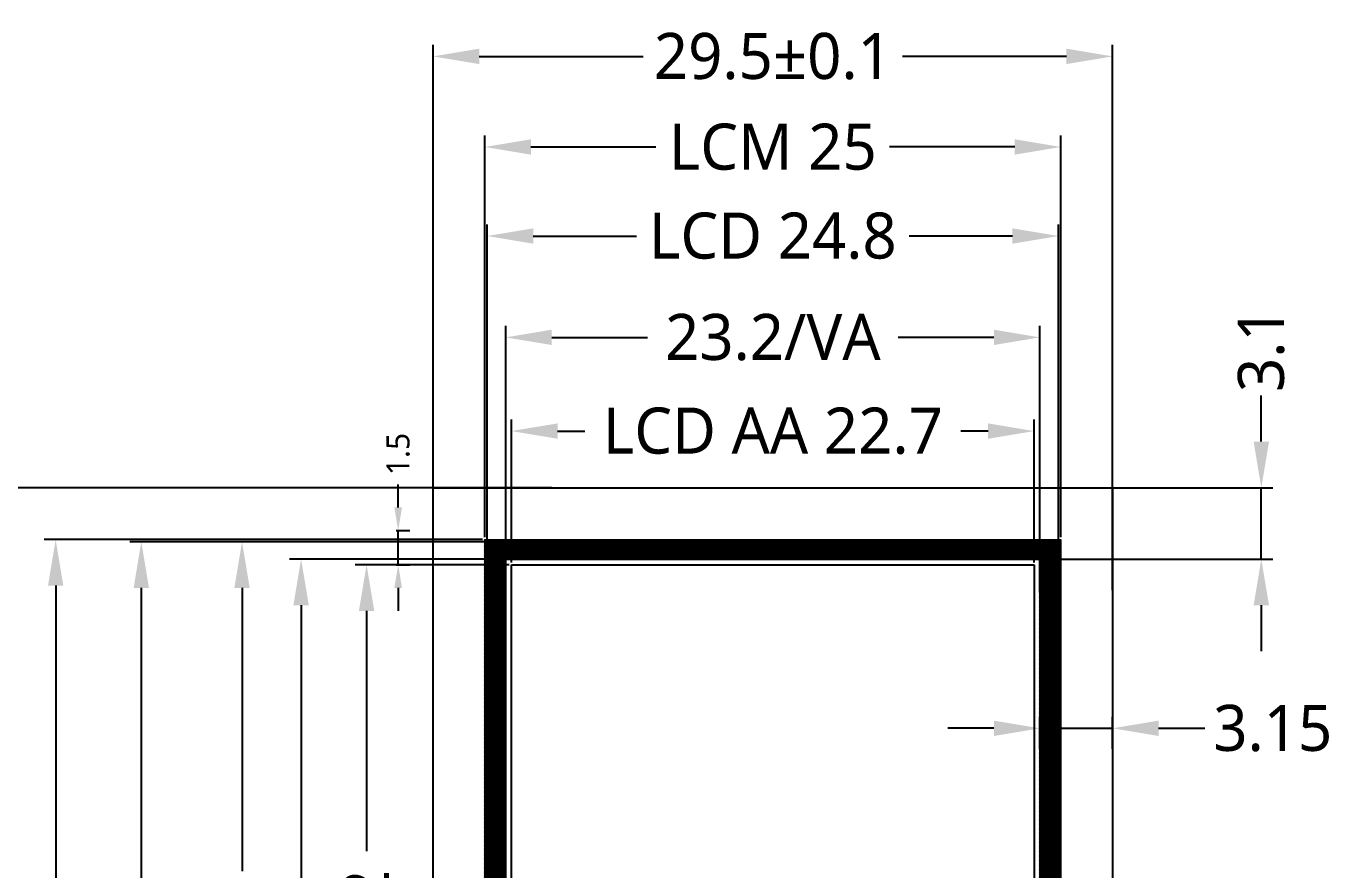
# Model space of a CAD drawing. Header units: millimetres. Extents: x 3150 to 3893, y 1403 to 2132.
# Drawn here: x 3330.7 to 3387.5, y 1622.5 to 1659.1 of the extents above; entities that cross this region are included whole.
import ezdxf

# ---------------------------------------------------------------- set-up
doc = ezdxf.new("R2010")
doc.units = ezdxf.units.MM
for name, color, linetype in [('1-标准图框', 40, 'Continuous'), ('2-BL', 3, 'Continuous'), ('3-LCD', 4, 'Continuous'), ('3-LCD-FPC', 40, 'Continuous'), ('6-标注', 7, 'Continuous')]:
    doc.layers.add(name, color=color, linetype=linetype)
doc.styles.add('宋体', font='')
doc.styles.get('宋体').set_extended_font_data('Microsoft YaHei')
doc.dimstyles.new('ZY-G1-0.1默认', dxfattribs={"dimtxt": 1, "dimasz": 1, "dimexe": 0.5, "dimexo": 0.1, "dimgap": 0.5, "dimtad": 0, "dimdsep": 46, "dimtxsty": '宋体', "dimcen": 2, "dimclrd": 7, "dimclre": 7, "dimclrt": 7, "dimadec": 0, "dimazin": 2, "dimtp": 0.1, "dimtm": 0.1, "dimtfac": 1, "dimtmove": 0, "dimatfit": 3, "dimfxl": 1, "dimtolj": 1, "dimarcsym": 0})
doc.dimstyles.new('ZY-G2-0.1默认', dxfattribs={"dimtxt": 2, "dimasz": 2, "dimexe": 0.5, "dimexo": 0.1, "dimgap": 0.5, "dimtad": 0, "dimdsep": 46, "dimtxsty": '宋体', "dimcen": 2, "dimclrd": 7, "dimclre": 7, "dimclrt": 7, "dimadec": 0, "dimazin": 2, "dimtp": 0.1, "dimtm": 0.1, "dimtfac": 1, "dimtmove": 0, "dimatfit": 3, "dimfxl": 1, "dimtolj": 1, "dimarcsym": 0})

# ---------------------------------------------------------------- blocks, each defined once
blk = doc.blocks.new('*D244')
at = {"layer": '6-标注', "color": 7, "lineweight": -2, "transparency": 16777216}
for p, q in [((3350.637, 1636.961), (3350.637, 1654.403)), ((3352.637, 1653.903), (3358.063, 1653.903)), ((3373.637, 1653.903), (3368.208, 1653.903)), ((3375.637, 1636.961), (3375.637, 1654.403))]:
    blk.add_line(p, q, dxfattribs=at)
at = {"layer": '6-标注', "color": 7, "transparency": 16777216}
for points in [[(3352.637, 1654.236), (3352.637, 1653.569), (3350.637, 1653.903)], [(3373.637, 1654.236), (3373.637, 1653.569), (3375.637, 1653.903)]]:
    blk.add_solid(points, dxfattribs=at)
at = {"layer": 'Defpoints', "color": 0, "transparency": 16777216}
for p in [(3375.637, 1653.903), (3350.637, 1636.861), (3375.637, 1636.861)]:
    blk.add_point(p, dxfattribs=at)
at = {"layer": '6-标注', "color": 7, "transparency": 16777216, "insert": (3363.135, 1653.903), "char_height": 2, "attachment_point": 5, "style": '宋体'}
blk.add_mtext('\\A1;LCM 25', dxfattribs=at)
blk = doc.blocks.new('*D248')
at = {"layer": '6-标注', "color": 7, "lineweight": -2, "transparency": 16777216}
for p, q in [((3350.737, 1636.861), (3350.737, 1650.537)), ((3375.537, 1636.861), (3375.537, 1650.537)), ((3352.737, 1650.037), (3357.223, 1650.037)), ((3373.537, 1650.037), (3369.05, 1650.037))]:
    blk.add_line(p, q, dxfattribs=at)
at = {"layer": '6-标注', "color": 7, "transparency": 16777216}
for points in [[(3352.737, 1650.37), (3352.737, 1649.704), (3350.737, 1650.037)], [(3373.537, 1650.37), (3373.537, 1649.704), (3375.537, 1650.037)]]:
    blk.add_solid(points, dxfattribs=at)
at = {"layer": 'Defpoints', "color": 0, "transparency": 16777216}
for p in [(3375.537, 1650.037), (3350.737, 1636.761), (3375.537, 1636.761)]:
    blk.add_point(p, dxfattribs=at)
at = {"layer": '6-标注', "color": 7, "transparency": 16777216, "insert": (3363.137, 1650.037), "char_height": 2, "attachment_point": 5, "style": '宋体'}
blk.add_mtext('\\A1;LCD 24.8', dxfattribs=at)
blk = doc.blocks.new('*D249')
at = {"layer": '6-标注', "color": 7, "lineweight": -2, "transparency": 16777216}
for p, q in [((3351.789, 1635.861), (3351.789, 1642.071)), ((3374.484, 1635.861), (3374.484, 1642.071)), ((3353.789, 1641.571), (3354.977, 1641.571)), ((3372.484, 1641.571), (3371.296, 1641.571))]:
    blk.add_line(p, q, dxfattribs=at)
at = {"layer": '6-标注', "color": 7, "transparency": 16777216}
for points in [[(3353.789, 1641.904), (3353.789, 1641.238), (3351.789, 1641.571)], [(3372.484, 1641.904), (3372.484, 1641.238), (3374.484, 1641.571)]]:
    blk.add_solid(points, dxfattribs=at)
at = {"layer": 'Defpoints', "color": 0, "transparency": 16777216}
for p in [(3374.484, 1641.571), (3351.789, 1635.761), (3374.484, 1635.761)]:
    blk.add_point(p, dxfattribs=at)
at = {"layer": '6-标注', "color": 7, "transparency": 16777216, "insert": (3363.137, 1641.571), "char_height": 2, "attachment_point": 5, "style": '宋体'}
blk.add_mtext('\\A1;LCD AA 22.7', dxfattribs=at)
blk = doc.blocks.new('*D250')
at = {"layer": '6-标注', "color": 7, "lineweight": -2, "transparency": 16777216}
for p, q in [((3350.637, 1636.761), (3335.219, 1636.761)), ((3335.719, 1634.761), (3335.719, 1621.792)), ((3335.719, 1590.241), (3335.719, 1603.209)), ((3353.237, 1588.241), (3335.219, 1588.241))]:
    blk.add_line(p, q, dxfattribs=at)
at = {"layer": '6-标注', "color": 7, "transparency": 16777216}
for points in [[(3335.385, 1634.761), (3336.052, 1634.761), (3335.719, 1636.761)], [(3335.385, 1590.241), (3336.052, 1590.241), (3335.719, 1588.241)]]:
    blk.add_solid(points, dxfattribs=at)
at = {"layer": 'Defpoints', "color": 0, "transparency": 16777216}
for p in [(3350.737, 1636.761), (3335.719, 1588.241), (3353.337, 1588.241)]:
    blk.add_point(p, dxfattribs=at)
at = {"layer": '6-标注', "color": 7, "transparency": 16777216, "insert": (3335.719, 1612.501), "char_height": 2, "attachment_point": 5, "rotation": 90, "style": '宋体'}
blk.add_mtext('\\A1;LCD TFT 48.52', dxfattribs=at)
blk = doc.blocks.new('*D251')
at = {"layer": '6-标注', "color": 7, "lineweight": -2, "transparency": 16777216}
for p, q in [((3351.689, 1635.761), (3344.999, 1635.761)), ((3345.499, 1633.761), (3345.499, 1623.335)), ((3345.499, 1595.041), (3345.499, 1605.467)), ((3351.689, 1593.041), (3344.999, 1593.041))]:
    blk.add_line(p, q, dxfattribs=at)
at = {"layer": '6-标注', "color": 7, "transparency": 16777216}
for points in [[(3345.165, 1633.761), (3345.832, 1633.761), (3345.499, 1635.761)], [(3345.165, 1595.041), (3345.832, 1595.041), (3345.499, 1593.041)]]:
    blk.add_solid(points, dxfattribs=at)
at = {"layer": 'Defpoints', "color": 0, "transparency": 16777216}
for p in [(3351.789, 1635.761), (3345.499, 1593.041), (3351.789, 1593.041)]:
    blk.add_point(p, dxfattribs=at)
at = {"layer": '6-标注', "color": 7, "transparency": 16777216, "insert": (3345.499, 1614.401), "char_height": 2, "attachment_point": 5, "rotation": 90, "style": '宋体'}
blk.add_mtext('\\A1;LCD AA 42.72', dxfattribs=at)
blk = doc.blocks.new('*D252')
at = {"layer": '6-标注', "color": 7, "lineweight": -2, "transparency": 16777216}
for p, q in [((3350.637, 1636.761), (3339.591, 1636.761)), ((3340.091, 1634.761), (3340.091, 1622.461)), ((3340.091, 1592.841), (3340.091, 1605.141)), ((3350.637, 1590.841), (3339.591, 1590.841))]:
    blk.add_line(p, q, dxfattribs=at)
at = {"layer": '6-标注', "color": 7, "transparency": 16777216}
for points in [[(3339.758, 1634.761), (3340.424, 1634.761), (3340.091, 1636.761)], [(3339.758, 1592.841), (3340.424, 1592.841), (3340.091, 1590.841)]]:
    blk.add_solid(points, dxfattribs=at)
at = {"layer": 'Defpoints', "color": 0, "transparency": 16777216}
for p in [(3340.091, 1636.761), (3350.737, 1636.761), (3350.737, 1590.841)]:
    blk.add_point(p, dxfattribs=at)
at = {"layer": '6-标注', "color": 7, "transparency": 16777216, "insert": (3340.091, 1613.801), "char_height": 2, "attachment_point": 5, "rotation": 90, "style": '宋体'}
blk.add_mtext('\\A1;LCD CF 45.92', dxfattribs=at)
blk = doc.blocks.new('*D246')
at = {"layer": '6-标注', "color": 7, "lineweight": -2, "transparency": 16777216}
for p, q in [((3346.871, 1638.256), (3346.871, 1639.256)), ((3346.789, 1637.256), (3347.371, 1637.256)), ((3346.871, 1635.761), (3346.871, 1637.256)), ((3346.789, 1635.761), (3347.371, 1635.761)), ((3346.871, 1634.761), (3346.871, 1633.761))]:
    blk.add_line(p, q, dxfattribs=at)
at = {"layer": '6-标注', "color": 7, "transparency": 16777216}
for points in [[(3346.704, 1638.256), (3347.037, 1638.256), (3346.871, 1637.256)], [(3346.704, 1634.761), (3347.037, 1634.761), (3346.871, 1635.761)]]:
    blk.add_solid(points, dxfattribs=at)
at = {"layer": 'Defpoints', "color": 0, "transparency": 16777216}
for p in [(3346.689, 1637.256), (3346.871, 1637.256), (3346.689, 1635.761)]:
    blk.add_point(p, dxfattribs=at)
at = {"layer": '6-标注', "color": 7, "transparency": 16777216, "insert": (3346.871, 1640.574), "char_height": 1, "attachment_point": 5, "rotation": 90, "style": '宋体'}
blk.add_mtext('\\A1;1.5', dxfattribs=at)
blk = doc.blocks.new('*D261')
at = {"layer": '3-LCD-FPC', "color": 7, "lineweight": -2, "transparency": 16777216}
for p, q in [((3350.537, 1636.861), (3331.5, 1636.861)), ((3332, 1634.861), (3332, 1619.168)), ((3332, 1589.541), (3332, 1605.234)), ((3350.537, 1587.541), (3331.5, 1587.541))]:
    blk.add_line(p, q, dxfattribs=at)
at = {"layer": '3-LCD-FPC', "color": 7, "transparency": 16777216}
for points in [[(3331.667, 1634.861), (3332.333, 1634.861), (3332, 1636.861)], [(3331.667, 1589.541), (3332.333, 1589.541), (3332, 1587.541)]]:
    blk.add_solid(points, dxfattribs=at)
at = {"layer": 'Defpoints', "color": 0, "transparency": 16777216}
for p in [(3350.637, 1636.861), (3332, 1587.541), (3350.637, 1587.541)]:
    blk.add_point(p, dxfattribs=at)
at = {"layer": '3-LCD-FPC', "color": 7, "transparency": 16777216, "insert": (3332, 1612.201), "char_height": 2, "attachment_point": 5, "rotation": 90, "style": '宋体'}
blk.add_mtext('\\A1;LCM 49.32', dxfattribs=at)
blk = doc.blocks.new('*D315')
at = {"layer": '3-LCD-FPC', "color": 7, "lineweight": -2, "transparency": 16777216}
for p, q in [((3348.387, 1634.658), (3348.387, 1658.335)), ((3377.887, 1634.658), (3377.887, 1658.335)), ((3350.387, 1657.835), (3357.502, 1657.835)), ((3375.887, 1657.835), (3368.771, 1657.835))]:
    blk.add_line(p, q, dxfattribs=at)
at = {"layer": '3-LCD-FPC', "color": 7, "transparency": 16777216}
for points in [[(3350.387, 1658.168), (3350.387, 1657.502), (3348.387, 1657.835)], [(3375.887, 1658.168), (3375.887, 1657.502), (3377.887, 1657.835)]]:
    blk.add_solid(points, dxfattribs=at)
at = {"layer": 'Defpoints', "color": 0, "transparency": 16777216}
for p in [(3377.887, 1657.835), (3348.387, 1634.558), (3377.887, 1634.558)]:
    blk.add_point(p, dxfattribs=at)
at = {"layer": '3-LCD-FPC', "color": 7, "transparency": 16777216, "insert": (3363.137, 1657.835), "char_height": 2, "attachment_point": 5, "style": '宋体'}
blk.add_mtext('\\A1;29.5±0.1', dxfattribs=at)
blk = doc.blocks.new('*D316')
at = {"layer": '3-LCD-FPC', "color": 7, "lineweight": -2, "transparency": 16777216}
for p, q in [((3353.549, 1639.111), (3327.162, 1639.111)), ((3327.662, 1637.111), (3327.662, 1618.576)), ((3327.662, 1587.291), (3327.662, 1605.826)), ((3353.549, 1585.291), (3327.162, 1585.291))]:
    blk.add_line(p, q, dxfattribs=at)
at = {"layer": '3-LCD-FPC', "color": 7, "transparency": 16777216}
for points in [[(3327.329, 1637.111), (3327.995, 1637.111), (3327.662, 1639.111)], [(3327.329, 1587.291), (3327.995, 1587.291), (3327.662, 1585.291)]]:
    blk.add_solid(points, dxfattribs=at)
at = {"layer": 'Defpoints', "color": 0, "transparency": 16777216}
for p in [(3327.662, 1639.111), (3353.649, 1639.111), (3353.649, 1585.291)]:
    blk.add_point(p, dxfattribs=at)
at = {"layer": '3-LCD-FPC', "color": 7, "transparency": 16777216, "insert": (3327.662, 1612.201), "char_height": 2, "attachment_point": 5, "rotation": 90, "style": '宋体'}
blk.add_mtext('\\A1;53.82±0.1', dxfattribs=at)
blk = doc.blocks.new('*D317')
at = {"layer": '3-LCD-FPC', "color": 7, "lineweight": -2, "transparency": 16777216}
for p, q in [((3374.734, 1627.772), (3374.734, 1629.167)), ((3377.887, 1627.772), (3377.887, 1629.167)), ((3372.734, 1628.667), (3370.734, 1628.667)), ((3374.734, 1628.667), (3377.887, 1628.667)), ((3379.887, 1628.667), (3381.887, 1628.667))]:
    blk.add_line(p, q, dxfattribs=at)
at = {"layer": '3-LCD-FPC', "color": 7, "transparency": 16777216}
for points in [[(3372.734, 1629.001), (3372.734, 1628.334), (3374.734, 1628.667)], [(3379.887, 1629.001), (3379.887, 1628.334), (3377.887, 1628.667)]]:
    blk.add_solid(points, dxfattribs=at)
at = {"layer": 'Defpoints', "color": 0, "transparency": 16777216}
for p in [(3377.887, 1628.667), (3374.734, 1627.672), (3377.887, 1627.672)]:
    blk.add_point(p, dxfattribs=at)
at = {"layer": '3-LCD-FPC', "color": 7, "transparency": 16777216, "insert": (3384.844, 1628.667), "char_height": 2, "attachment_point": 5, "style": '宋体'}
blk.add_mtext('\\A1;3.15', dxfattribs=at)
blk = doc.blocks.new('*D318')
at = {"layer": '3-LCD-FPC', "color": 7, "lineweight": -2, "transparency": 16777216}
for p, q in [((3384.345, 1641.111), (3384.345, 1643.111)), ((3373.733, 1639.111), (3384.845, 1639.111)), ((3384.345, 1636.011), (3384.345, 1639.111)), ((3373.733, 1636.011), (3384.845, 1636.011)), ((3384.345, 1634.011), (3384.345, 1632.011))]:
    blk.add_line(p, q, dxfattribs=at)
at = {"layer": '3-LCD-FPC', "color": 7, "transparency": 16777216}
for points in [[(3384.012, 1641.111), (3384.679, 1641.111), (3384.345, 1639.111)], [(3384.012, 1634.011), (3384.679, 1634.011), (3384.345, 1636.011)]]:
    blk.add_solid(points, dxfattribs=at)
at = {"layer": 'Defpoints', "color": 0, "transparency": 16777216}
for p in [(3373.633, 1639.111), (3384.345, 1639.111), (3373.633, 1636.011)]:
    blk.add_point(p, dxfattribs=at)
at = {"layer": '3-LCD-FPC', "color": 7, "transparency": 16777216, "insert": (3384.345, 1645.105), "char_height": 2, "attachment_point": 5, "rotation": 90, "style": '宋体'}
blk.add_mtext('\\A1;3.1', dxfattribs=at)
blk = doc.blocks.new('*D321')
at = {"layer": '3-LCD-FPC', "color": 7, "lineweight": -2, "transparency": 16777216}
for p, q in [((3351.539, 1634.556), (3351.539, 1646.138)), ((3374.734, 1634.556), (3374.734, 1646.138)), ((3353.539, 1645.638), (3357.695, 1645.638)), ((3372.734, 1645.638), (3368.578, 1645.638))]:
    blk.add_line(p, q, dxfattribs=at)
at = {"layer": '3-LCD-FPC', "color": 7, "transparency": 16777216}
for points in [[(3353.539, 1645.972), (3353.539, 1645.305), (3351.539, 1645.638)], [(3372.734, 1645.972), (3372.734, 1645.305), (3374.734, 1645.638)]]:
    blk.add_solid(points, dxfattribs=at)
at = {"layer": 'Defpoints', "color": 0, "transparency": 16777216}
for p in [(3374.734, 1645.638), (3351.539, 1634.456), (3374.734, 1634.456)]:
    blk.add_point(p, dxfattribs=at)
at = {"layer": '3-LCD-FPC', "color": 7, "transparency": 16777216, "insert": (3363.137, 1645.638), "char_height": 2, "attachment_point": 5, "style": '宋体'}
blk.add_mtext('\\A1;23.2/VA', dxfattribs=at)
blk = doc.blocks.new('*D322')
at = {"layer": '3-LCD-FPC', "color": 7, "lineweight": -2, "transparency": 16777216}
for p, q in [((3353.872, 1636.011), (3342.156, 1636.011)), ((3342.656, 1634.011), (3342.656, 1620.683)), ((3342.656, 1594.791), (3342.656, 1608.118)), ((3353.872, 1592.791), (3342.156, 1592.791))]:
    blk.add_line(p, q, dxfattribs=at)
at = {"layer": '3-LCD-FPC', "color": 7, "transparency": 16777216}
for points in [[(3342.323, 1634.011), (3342.99, 1634.011), (3342.656, 1636.011)], [(3342.323, 1594.791), (3342.99, 1594.791), (3342.656, 1592.791)]]:
    blk.add_solid(points, dxfattribs=at)
at = {"layer": 'Defpoints', "color": 0, "transparency": 16777216}
for p in [(3342.656, 1636.011), (3353.972, 1636.011), (3353.972, 1592.791)]:
    blk.add_point(p, dxfattribs=at)
at = {"layer": '3-LCD-FPC', "color": 7, "transparency": 16777216, "insert": (3342.656, 1614.401), "char_height": 2, "attachment_point": 5, "rotation": 90, "style": '宋体'}
blk.add_mtext('\\A1;43.22/VA', dxfattribs=at)

msp = doc.modelspace()

# ---------------------------------------------------------------- hatches: boundary and pattern name
at = {"layer": '2-BL'}
h = msp.add_hatch(dxfattribs=at)
h.set_pattern_fill('ANSI31', color=52, scale=0.008, angle=18)
h.set_pattern_definition([(63, (3249.457454, 824.609982), (-0.0226315657, 0.0115313587), [])])
h.paths.add_polyline_path([(3375.6365, 1636.8609), (3350.6365, 1636.8609), (3350.6365, 1590.0409), (3375.6365, 1590.0409)])
h.paths.add_polyline_path([(3351.539, 1592.7909), (3351.539, 1636.0109), (3374.734, 1636.0109), (3374.734, 1592.7909)], flags=16)

# ---------------------------------------------------------------- linework, layer by layer
at = {"layer": '1-标准图框', "color": 1}
msp.add_lwpolyline([(3348.3865, 1639.1109), (3377.8865, 1639.1109), (3377.8865, 1585.2909), (3348.3865, 1585.2909)], close=True, dxfattribs=at)
at = {"layer": '2-BL', "lineweight": 5}
for p, q in [((3350.6365, 1587.5409), (3350.6365, 1636.8609)), ((3350.6365, 1636.8609), (3375.6365, 1636.8609)), ((3375.6365, 1636.8609), (3375.6365, 1587.5409)), ((3375.134, 1636.4109), (3375.134, 1587.9409))]:
    msp.add_line(p, q, dxfattribs=at)
at = {"layer": '2-BL', "linetype": 'Continuous'}
for p, q in [((3351.139, 1636.4109), (3375.134, 1636.4109)), ((3351.139, 1587.9409), (3351.139, 1636.4109))]:
    msp.add_line(p, q, dxfattribs=at)
at = {"layer": '2-BL', "color": 5}
for p, q in [((3351.539, 1636.0109), (3374.734, 1636.0109)), ((3351.539, 1592.7909), (3351.539, 1636.0109)), ((3374.734, 1636.0109), (3374.734, 1592.7909))]:
    msp.add_line(p, q, dxfattribs=at)
at = {"layer": '3-LCD', "color": 4}
for p, q in [((3350.7365, 1589.8409), (3350.7365, 1636.7609)), ((3350.7365, 1636.7609), (3375.5365, 1636.7609)), ((3350.7365, 1636.7609), (3375.5365, 1636.7609)), ((3350.7365, 1590.8409), (3350.7365, 1636.7609)), ((3375.5365, 1636.7609), (3375.5365, 1589.8409)), ((3375.5365, 1636.7609), (3375.5365, 1590.8409)), ((3351.789, 1635.7609), (3374.484, 1635.7609)), ((3351.789, 1593.0409), (3351.789, 1635.7609)), ((3374.484, 1635.7609), (3374.484, 1593.0409))]:
    msp.add_line(p, q, dxfattribs=at)

# ---------------------------------------------------------------- dimensions: what is measured, and where the dimension line sits
at = {"layer": '3-LCD-FPC', "color": 7}
dim = msp.add_linear_dim(base=(3377.8865, 1657.8351), p1=(3348.3865, 1634.5582), p2=(3377.8865, 1634.5582), dimstyle='ZY-G2-0.1默认', override={"dimtol": 1}, dxfattribs=at)
dim.commit()
dim.dimension.update_dxf_attribs({"geometry": '*D315', "text_midpoint": (3363.1365, 1657.8351), "dimtype": 160})
dim = msp.add_linear_dim(base=(3374.7340237828, 1645.6382878895), p1=(3351.5390237828, 1634.4561607155), p2=(3374.7340237828, 1634.4561607155), text='<>/VA', dimstyle='ZY-G2-0.1默认', dxfattribs=at)
dim.commit()
dim.dimension.update_dxf_attribs({"geometry": '*D321', "text_midpoint": (3363.1365237828, 1645.6382878895), "dimtype": 160})
dim = msp.add_linear_dim(base=(3384.3453, 1639.1109), p1=(3373.6329, 1636.0109), p2=(3373.6329, 1639.1109), angle=90, dimstyle='ZY-G2-0.1默认', dxfattribs=at)
dim.commit()
dim.dimension.update_dxf_attribs({"geometry": '*D318', "text_midpoint": (3384.3453, 1645.1054)})
dim = msp.add_linear_dim(base=(3327.6622, 1639.1109), p1=(3353.6486, 1585.2909), p2=(3353.6486, 1639.1109), angle=90, dimstyle='ZY-G2-0.1默认', override={"dimgap": 0.5, "dimtol": 1, "dimlim": 0, "dimtp": 0.1, "dimtm": 0.1, "dimtfac": 1, "dimtdec": 2, "dimtolj": 1}, dxfattribs=at)
dim.commit()
dim.dimension.update_dxf_attribs({"geometry": '*D316', "text_midpoint": (3327.6622, 1612.2009)})
for base, p1, p2, text, picture, middle in [((3331.9999, 1587.5409), (3350.6365, 1636.8609), (3350.6365, 1587.5409), 'LCM <>', '*D261', (3331.9999, 1612.2009)), ((3342.6564, 1636.0109), (3353.9717, 1592.7909), (3353.9717, 1636.0109), '<>/VA', '*D322', (3342.6564, 1614.4009))]:
    dim = msp.add_linear_dim(base=base, p1=p1, p2=p2, angle=90, text=text, dimstyle='ZY-G2-0.1默认', dxfattribs=at)
    dim.commit()
    dim.dimension.update_dxf_attribs({"geometry": picture, "text_midpoint": middle})
dim = msp.add_linear_dim(base=(3377.8865, 1628.6673), p1=(3374.734, 1627.6722), p2=(3377.8865, 1627.6722), dimstyle='ZY-G2-0.1默认', dxfattribs=at)
dim.commit()
dim.dimension.update_dxf_attribs({"geometry": '*D317', "text_midpoint": (3384.8436, 1628.6673)})
at = {"layer": '6-标注', "color": 40}
for base, p1, p2, text, picture, middle in [((3375.6365, 1653.9028), (3350.6365, 1636.8609), (3375.6365, 1636.8609), 'LCM <>', '*D244', (3363.1353, 1653.9028)), ((3375.5365, 1650.0371), (3350.7365, 1636.7609), (3375.5365, 1636.7609), 'LCD <>', '*D248', (3363.1365, 1650.0371)), ((3374.4840237828, 1641.5709402043), (3351.7890237828, 1635.760906982), (3374.4840237828, 1635.760906982), 'LCD AA <>', '*D249', (3363.1365237828, 1641.5709402043))]:
    dim = msp.add_linear_dim(base=base, p1=p1, p2=p2, text=text, dimstyle='ZY-G2-0.1默认', dxfattribs=at)
    dim.commit()
    dim.dimension.update_dxf_attribs({"geometry": picture, "text_midpoint": middle, "dimtype": 160})
dim = msp.add_linear_dim(base=(3346.8707125024, 1637.255906982), p1=(3346.6893451808, 1635.760906982), p2=(3346.6893451808, 1637.255906982), angle=90, dimstyle='ZY-G1-0.1默认', dxfattribs=at)
dim.commit()
dim.dimension.update_dxf_attribs({"geometry": '*D246', "text_midpoint": (3346.8707125024, 1640.5744996224)})
for base, p1, p2, text, picture, middle in [((3335.7187, 1588.2409), (3350.7365, 1636.7609), (3353.3365, 1588.2409), 'LCD TFT <>', '*D250', (3335.7187, 1612.5009)), ((3340.091, 1636.7609), (3350.7365, 1590.8409), (3350.7365, 1636.7609), 'LCD CF <>', '*D252', (3340.091, 1613.8009)), ((3345.4987, 1593.0409), (3351.789, 1635.7609), (3351.789, 1593.0409), 'LCD AA <>', '*D251', (3345.4987, 1614.4009))]:
    dim = msp.add_linear_dim(base=base, p1=p1, p2=p2, angle=90, text=text, dimstyle='ZY-G2-0.1默认', dxfattribs=at)
    dim.commit()
    dim.dimension.update_dxf_attribs({"geometry": picture, "text_midpoint": middle})

doc.saveas('drawing.dxf')
